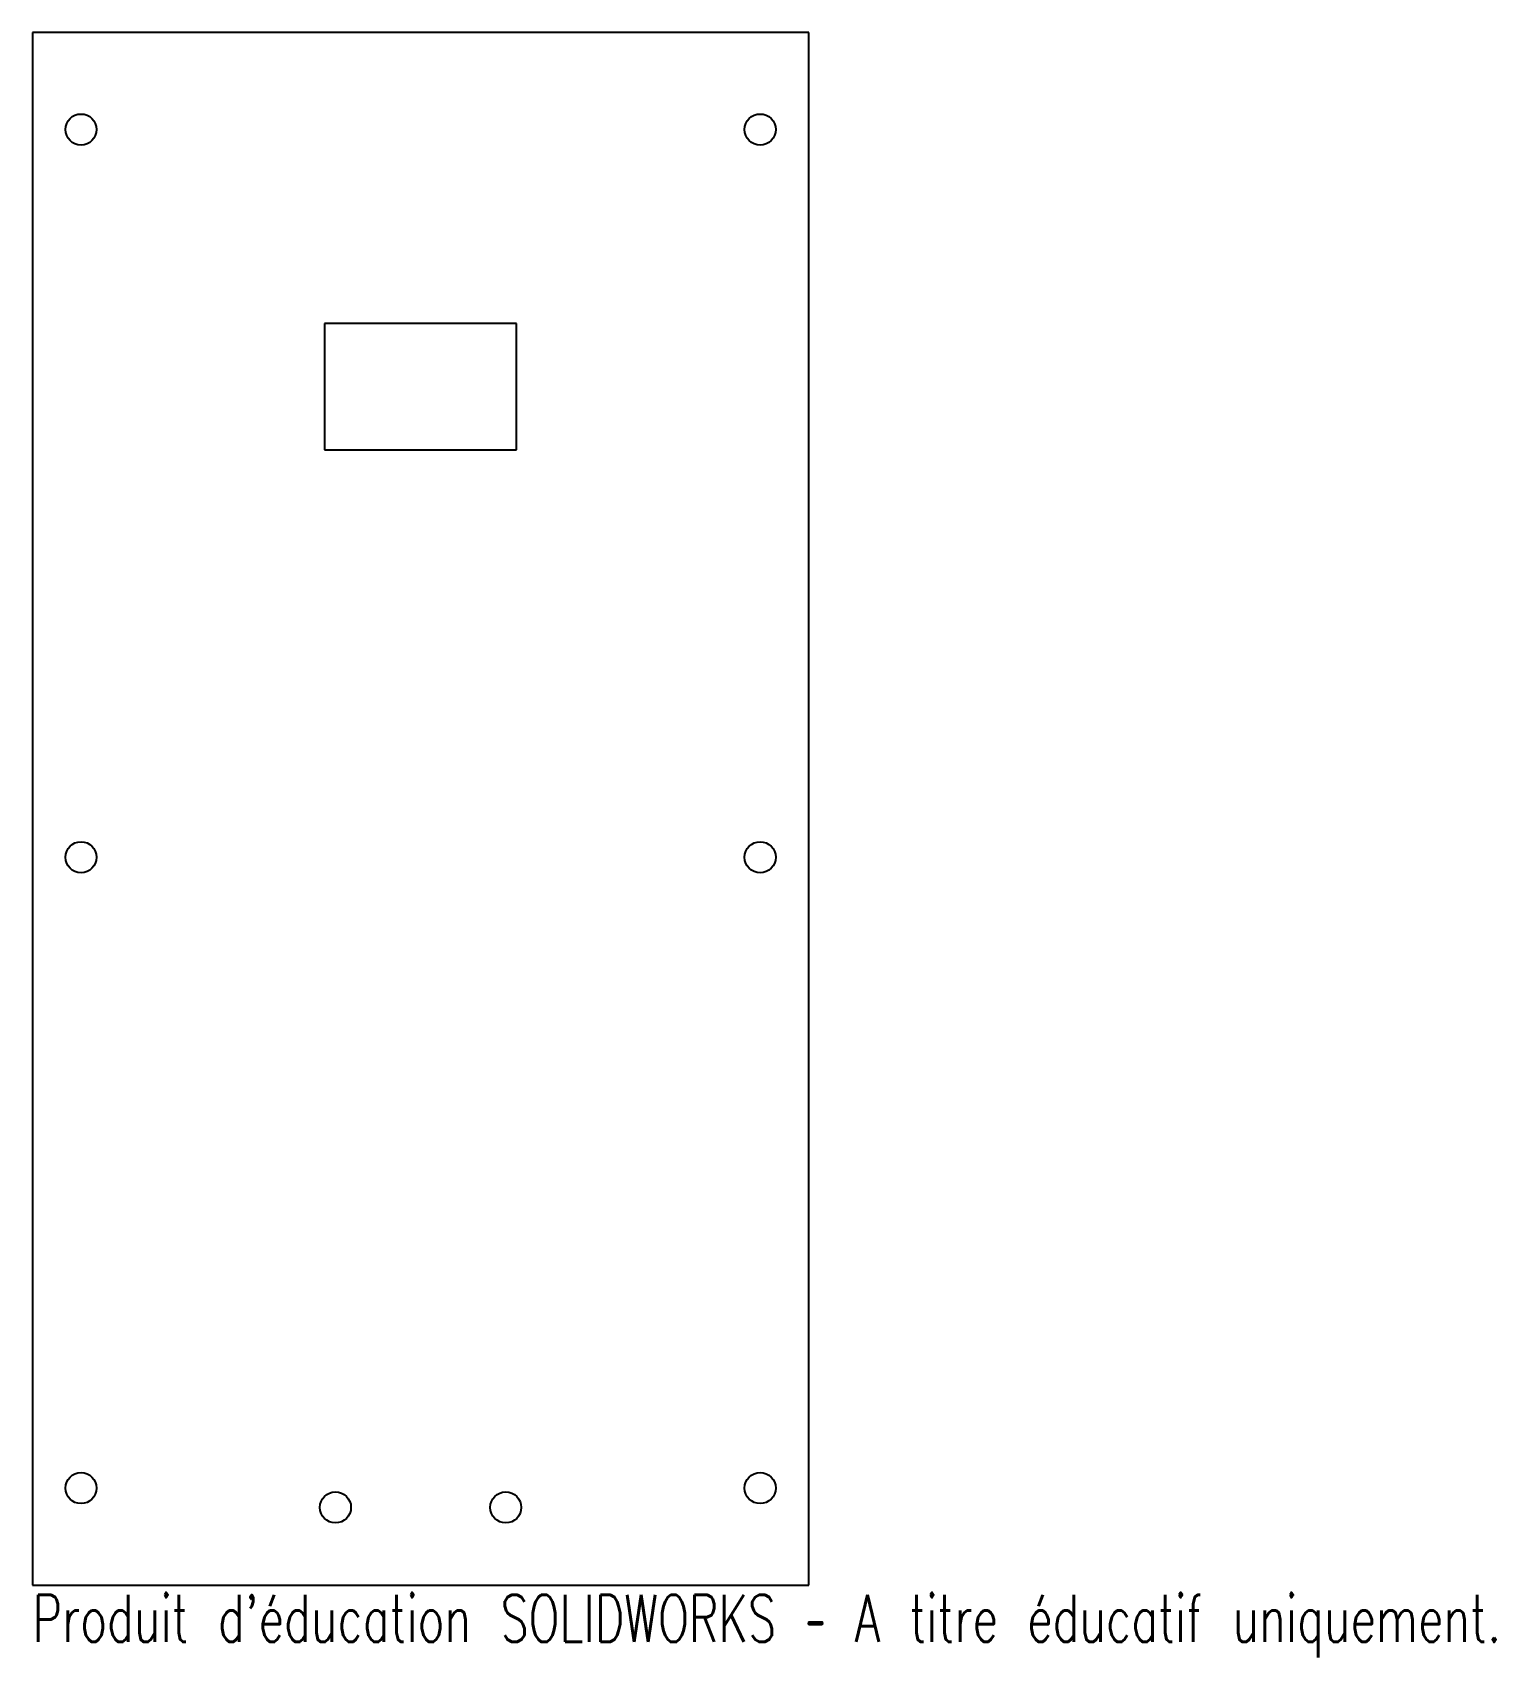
# Model space of a CAD drawing. Header units: millimetres. Extents: x 0 to 151, y -7 to 160.
import ezdxf

# ---------------------------------------------------------------- set-up
doc = ezdxf.new("R2010")
doc.units = ezdxf.units.MM
doc.styles.add('SLDTEXTSTYLE0', font='TXT', dxfattribs={"width": 0.7, "bigfont": 'bigfont'})

msp = doc.modelspace()

# ---------------------------------------------------------------- linework, layer by layer
at = {"color": 7, "linetype": 'Continuous', "lineweight": 25}
for p, q in [((80, 160), (0, 160)), ((0, 160), (0, 0)), ((80, 0), (80, 160)), ((49.9, 130), (30.1, 130)), ((30.1, 130), (30.1, 117)), ((49.9, 117), (49.9, 130)), ((30.1, 117), (49.9, 117)), ((0, 0), (80, 0))]:
    msp.add_line(p, q, dxfattribs=at)
for centre in [(5, 150), (75, 150), (5, 75), (75, 75), (5, 10), (75, 10), (31.225, 8), (48.775, 8)]:
    msp.add_circle(centre, 1.6, dxfattribs=at)

# ---------------------------------------------------------------- texts
at = {"color": 7, "linetype": 'Continuous', "insert": (0, -1.02), "char_height": 4.83362, "attachment_point": 1, "style": 'SLDTEXTSTYLE0'}
msp.add_mtext("Produit d'éducation SOLIDWORKS – A titre éducatif uniquement.", dxfattribs=at)

doc.saveas('drawing.dxf')
